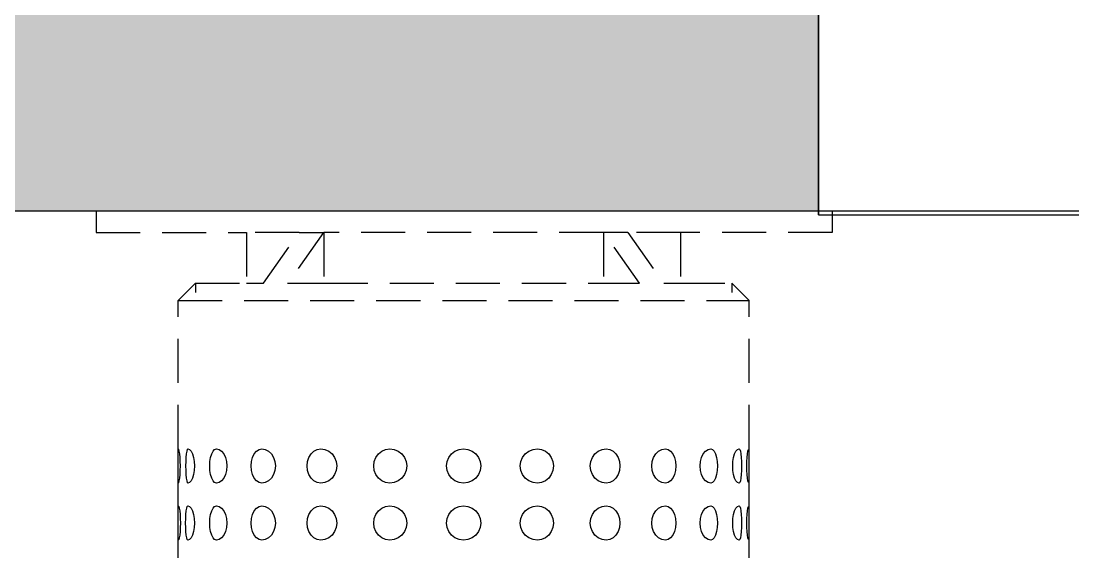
# Model space of a CAD drawing. Header units: millimetres. Extents: x 0 to 460473, y -68369 to 85219.
# Drawn here: x 221530.9 to 221680.1, y -29076.1 to -29000.8 of the extents above; entities that cross this region are included whole.
import ezdxf

# ---------------------------------------------------------------- set-up
doc = ezdxf.new("R2010")
doc.units = ezdxf.units.MM
doc.header["$LTSCALE"] = 50
doc.linetypes.add('HIDDEN2', pattern=[0.1875, 0.125, -0.0625])
for name, color, linetype in [('fur', 6, 'Continuous'), ('ha', 8, 'Continuous'), ('hid', 8, 'HIDDEN2'), ('wall', 2, 'Continuous'), ('win', 4, 'Continuous')]:
    doc.layers.add(name, color=color, linetype=linetype)

# ---------------------------------------------------------------- blocks, each defined once
blk = doc.blocks.new('2600')
at = {"layer": 'win'}
blk.add_lwpolyline([(9799.25, -153721.01), (9749.25, -153721.01), (9749.25, -153521.01), (9799.25, -153521.01)], close=True, dxfattribs=at)
blk = doc.blocks.new('EWEDSF')
at = {"layer": 'ha', "transparency": 33554559}
h = blk.add_hatch(color=256, dxfattribs=at)
h.dxf.hatch_style = 1
h.paths.add_polyline_path([(221644, 39079.7), (221234, 39079.7), (221234, 28399.7), (221644, 28399.7), (221644, 28599.7), (221434, 28599.7), (221434, 29629.7), (222444, 29629.7), (222444, 29829.7), (221434, 29829.7), (221434, 34179.7), (222174, 34179.7), (222174, 34379.7), (221434, 34379.7), (221434, 36479.7), (222874, 36479.7), (222874, 34379.7), (222874, 34179.7), (224134, 34179.7), (224134, 34379.7), (223224, 34379.7), (223224, 37426.7), (223974, 37426.7), (223974, 37626.7), (222874, 37626.7), (222874, 36679.7), (222054, 36679.7), (222054, 37854.7), (221434, 37854.7), (221434, 38879.7), (221644, 38879.7)])
h.paths.add_polyline_path([(221434, 37754.7), (221954, 37754.7), (221954, 37454.7), (221954, 36679.7), (221434, 36679.7), (221434, 37454.7)], flags=16)
h.paths.add_polyline_path([(224484, 39079.2), (224244, 39079.2), (224244, 38879.7), (224484, 38879.7)])
h.paths.add_polyline_path([(226084, 37626.7), (225174, 37626.7), (225174, 37426.7), (226084, 37426.7)])
at = {"layer": 'wall', "color": 2}
for p, q in [((221644, 38879.2), (221644, 39079.2)), ((224444, 38879.7), (221434, 38879.7))]:
    blk.add_line(p, q, dxfattribs=at)
at = {"layer": 'fur', "xscale": -1}
blk.add_blockref('2600', (231443.25, 192600.2), dxfattribs=at)

msp = doc.modelspace()

# ---------------------------------------------------------------- linework, layer by layer
at = {"layer": 'hid'}
for p, q in [((221541.49547795, -29027.76328172), (221541.49547795, -29030.76328172)), ((221645.94887879, -29027.76328172), (221541.49547795, -29027.76328172)), ((221645.94887879, -29027.76328172), (221645.94887879, -29030.76328172)), ((221541.49547795, -29030.76328172), (221562.84550514, -29030.76328172)), ((221562.84550514, -29030.76328172), (221562.84550514, -29037.95206103)), ((221570.33317957, -29030.76328172), (221562.84550514, -29030.76328172)), ((221565.24994497, -29037.95206103), (221570.33317957, -29030.76328172)), ((221573.77008266, -29030.76328172), (221568.68684806, -29037.95206103)), ((221570.33317957, -29030.76328172), (221573.77008266, -29030.76328172)), ((221573.77008266, -29030.76328172), (221573.81254579, -29030.76328172)), ((221573.81254579, -29030.76328172), (221573.81254579, -29037.95206103)), ((221613.48692853, -29030.76328172), (221573.81254579, -29030.76328172)), ((221613.48692853, -29030.76328172), (221613.48692853, -29037.95206103)), ((221613.48692853, -29030.76328172), (221613.52939166, -29030.76328172)), ((221618.61262626, -29037.95206103), (221613.52939166, -29030.76328172)), ((221616.96629475, -29030.76328172), (221613.52939166, -29030.76328172)), ((221616.96629475, -29030.76328172), (221622.04952935, -29037.95206103)), ((221624.45396918, -29030.76328172), (221616.96629475, -29030.76328172)), ((221624.45396918, -29030.76328172), (221624.45396918, -29037.95206103)), ((221645.94887879, -29030.76328172), (221624.45396918, -29030.76328172)), ((221553.14544582, -29040.40328911), (221555.59667389, -29037.95206103)), ((221555.59667389, -29037.95206103), (221555.59667389, -29039.29442776)), ((221555.59667389, -29037.95206103), (221562.84550514, -29037.95206103)), ((221562.84550514, -29037.95206103), (221565.24994497, -29037.95206103)), ((221568.68684806, -29037.95206103), (221573.81254579, -29037.95206103)), ((221573.81254579, -29037.95206103), (221613.48692853, -29037.95206103)), ((221613.48692853, -29037.95206103), (221618.61262626, -29037.95206103)), ((221622.04952935, -29037.95206103), (221624.45396918, -29037.95206103)), ((221624.45396918, -29037.95206103), (221631.70280043, -29037.95206103)), ((221634.1540285, -29040.40328911), (221631.70280043, -29037.95206103)), ((221631.70280043, -29037.95206103), (221631.70280043, -29039.29442776)), ((221553.14544582, -29061.46552061), (221553.14544582, -29040.40328911)), ((221553.14544582, -29040.40328911), (221634.1540285, -29040.40328911)), ((221634.1540285, -29061.46552061), (221634.1540285, -29040.40328911)), ((221553.14544582, -29066.32603557), (221553.14544582, -29061.46552061)), ((221553.22825483, -29061.54832962), (221553.14544582, -29061.46552061)), ((221553.30542055, -29061.79111337), (221553.22825483, -29061.54832962)), ((221553.37168426, -29062.17732654), (221553.30542055, -29061.79111337)), ((221553.42253018, -29062.68064935), (221553.37168426, -29062.17732654)), ((221554.29935764, -29062.17732654), (221554.24851171, -29062.68064935)), ((221554.36562134, -29061.79111337), (221554.29935764, -29062.17732654)), ((221554.44278706, -29061.54832962), (221554.36562134, -29061.79111337)), ((221554.52559608, -29061.46552061), (221554.44278706, -29061.54832962)), ((221554.52559608, -29061.46552061), (221554.76837983, -29061.54832962)), ((221554.76837983, -29061.54832962), (221554.99461826, -29061.79111337)), ((221554.99461826, -29061.79111337), (221555.18889362, -29062.17732654)), ((221555.18889362, -29062.17732654), (221555.33796634, -29062.68064935)), ((221557.75962164, -29062.68064935), (221557.90869436, -29062.17732654)), ((221557.90869436, -29062.17732654), (221558.10296971, -29061.79111337)), ((221558.10296971, -29061.79111337), (221558.32920815, -29061.54832962)), ((221558.32920815, -29061.54832962), (221558.5719919, -29061.46552061)), ((221558.5719919, -29061.46552061), (221558.95820507, -29061.54832962)), ((221558.95820507, -29061.54832962), (221559.31809845, -29061.79111337)), ((221559.31809845, -29061.79111337), (221559.6271459, -29062.17732654)), ((221559.6271459, -29062.17732654), (221559.86428635, -29062.68064935)), ((221563.71658363, -29062.68064935), (221563.95372408, -29062.17732654)), ((221563.95372408, -29062.17732654), (221564.26277153, -29061.79111337)), ((221564.26277153, -29061.79111337), (221564.62266491, -29061.54832962)), ((221564.62266491, -29061.54832962), (221565.00887809, -29061.46552061)), ((221565.00887809, -29061.46552061), (221565.51220089, -29061.54832962)), ((221565.51220089, -29061.54832962), (221565.98122308, -29061.79111337)), ((221565.98122308, -29061.79111337), (221566.38398156, -29062.17732654)), ((221566.38398156, -29062.17732654), (221566.69302901, -29062.68064935)), ((221571.71344056, -29062.68064935), (221572.02248802, -29062.17732654)), ((221572.02248802, -29062.17732654), (221572.4252465, -29061.79111337)), ((221572.4252465, -29061.79111337), (221572.89426868, -29061.54832962)), ((221572.89426868, -29061.54832962), (221573.39759149, -29061.46552061)), ((221573.39759149, -29061.46552061), (221573.98372331, -29061.54832962)), ((221573.98372331, -29061.54832962), (221574.52991121, -29061.79111337)), ((221574.52991121, -29061.79111337), (221574.9989334, -29062.17732654)), ((221574.9989334, -29062.17732654), (221575.35882678, -29062.68064935)), ((221581.20521986, -29062.68064935), (221581.56511324, -29062.17732654)), ((221581.56511324, -29062.17732654), (221582.03413543, -29061.79111337)), ((221582.03413543, -29061.79111337), (221582.58032333, -29061.54832962)), ((221582.58032333, -29061.54832962), (221583.16645515, -29061.46552061)), ((221583.16645515, -29061.46552061), (221583.79545207, -29061.54832962)), ((221583.79545207, -29061.54832962), (221584.38158389, -29061.79111337)), ((221584.38158389, -29061.79111337), (221584.8849067, -29062.17732654)), ((221584.8849067, -29062.17732654), (221585.27111987, -29062.68064935)), ((221591.54507244, -29062.68064935), (221591.93128562, -29062.17732654)), ((221591.93128562, -29062.17732654), (221592.43460842, -29061.79111337)), ((221592.43460842, -29061.79111337), (221593.02074024, -29061.54832962)), ((221593.02074024, -29061.54832962), (221593.64973716, -29061.46552061)), ((221593.64973716, -29061.46552061), (221594.27873408, -29061.54832962)), ((221594.27873408, -29061.54832962), (221594.8648659, -29061.79111337)), ((221594.8648659, -29061.79111337), (221595.3681887, -29062.17732654)), ((221595.3681887, -29062.17732654), (221595.75440188, -29062.68064935)), ((221602.02835445, -29062.68064935), (221602.41456762, -29062.17732654)), ((221602.41456762, -29062.17732654), (221602.91789043, -29061.79111337)), ((221602.91789043, -29061.79111337), (221603.50402225, -29061.54832962)), ((221603.50402225, -29061.54832962), (221604.13301917, -29061.46552061)), ((221604.13301917, -29061.46552061), (221604.71915099, -29061.54832962)), ((221604.71915099, -29061.54832962), (221605.26533889, -29061.79111337)), ((221605.26533889, -29061.79111337), (221605.73436108, -29062.17732654)), ((221605.73436108, -29062.17732654), (221606.09425446, -29062.68064935)), ((221611.94064754, -29062.68064935), (221612.30054092, -29062.17732654)), ((221612.30054092, -29062.17732654), (221612.76956311, -29061.79111337)), ((221612.76956311, -29061.79111337), (221613.31575101, -29061.54832962)), ((221613.31575101, -29061.54832962), (221613.90188283, -29061.46552061)), ((221613.90188283, -29061.46552061), (221614.40520564, -29061.54832962)), ((221614.40520564, -29061.54832962), (221614.87422782, -29061.79111337)), ((221614.87422782, -29061.79111337), (221615.2769863, -29062.17732654)), ((221615.2769863, -29062.17732654), (221615.58603376, -29062.68064935)), ((221620.60644531, -29062.68064935), (221620.91549276, -29062.17732654)), ((221620.91549276, -29062.17732654), (221621.31825124, -29061.79111337)), ((221621.31825124, -29061.79111337), (221621.78727343, -29061.54832962)), ((221621.78727343, -29061.54832962), (221622.29059623, -29061.46552061)), ((221622.29059623, -29061.46552061), (221622.67680941, -29061.54832962)), ((221622.67680941, -29061.54832962), (221623.03670279, -29061.79111337)), ((221623.03670279, -29061.79111337), (221623.34575024, -29062.17732654)), ((221623.34575024, -29062.17732654), (221623.58289069, -29062.68064935)), ((221627.43518797, -29062.68064935), (221627.67232842, -29062.17732654)), ((221627.67232842, -29062.17732654), (221627.98137587, -29061.79111337)), ((221627.98137587, -29061.79111337), (221628.34126925, -29061.54832962)), ((221628.34126925, -29061.54832962), (221628.72748242, -29061.46552061)), ((221628.72748242, -29061.46552061), (221628.97026617, -29061.54832962)), ((221628.97026617, -29061.54832962), (221629.19650461, -29061.79111337)), ((221629.19650461, -29061.79111337), (221629.39077996, -29062.17732654)), ((221629.39077996, -29062.17732654), (221629.53985268, -29062.68064935)), ((221631.96150798, -29062.68064935), (221632.1105807, -29062.17732654)), ((221632.1105807, -29062.17732654), (221632.30485606, -29061.79111337)), ((221632.30485606, -29061.79111337), (221632.53109449, -29061.54832962)), ((221632.53109449, -29061.54832962), (221632.77387824, -29061.46552061)), ((221632.77387824, -29061.46552061), (221632.85668726, -29061.54832962)), ((221632.85668726, -29061.54832962), (221632.93385298, -29061.79111337)), ((221632.93385298, -29061.79111337), (221633.00011668, -29062.17732654)), ((221633.00011668, -29062.17732654), (221633.05096261, -29062.68064935)), ((221633.87694414, -29062.68064935), (221633.92779006, -29062.17732654)), ((221633.92779006, -29062.17732654), (221633.99405377, -29061.79111337)), ((221633.99405377, -29061.79111337), (221634.07121949, -29061.54832962)), ((221634.07121949, -29061.54832962), (221634.1540285, -29061.46552061)), ((221634.1540285, -29066.32603557), (221634.1540285, -29061.46552061)), ((221553.45449327, -29063.26678117), (221553.42253018, -29062.68064935)), ((221553.46539529, -29063.89577809), (221553.45449327, -29063.26678117)), ((221553.45449327, -29064.52477501), (221553.46539529, -29063.89577809)), ((221554.21654862, -29063.26678117), (221554.20564661, -29063.89577809)), ((221554.20564661, -29063.89577809), (221554.21654862, -29064.52477501)), ((221554.24851171, -29062.68064935), (221554.21654862, -29063.26678117)), ((221555.33796634, -29062.68064935), (221555.43167736, -29063.26678117)), ((221555.43167736, -29063.26678117), (221555.46364045, -29063.89577809)), ((221555.46364045, -29063.89577809), (221555.43167736, -29064.52477501)), ((221557.63394752, -29063.89577809), (221557.66591061, -29063.26678117)), ((221557.66591061, -29064.52477501), (221557.63394752, -29063.89577809)), ((221557.66591061, -29063.26678117), (221557.75962164, -29062.68064935)), ((221559.86428635, -29062.68064935), (221560.01335907, -29063.26678117)), ((221560.01335907, -29063.26678117), (221560.064205, -29063.89577809)), ((221560.064205, -29063.89577809), (221560.01335907, -29064.52477501)), ((221563.51666498, -29063.89577809), (221563.56751091, -29063.26678117)), ((221563.56751091, -29064.52477501), (221563.51666498, -29063.89577809)), ((221563.56751091, -29063.26678117), (221563.71658363, -29062.68064935)), ((221566.69302901, -29062.68064935), (221566.88730436, -29063.26678117)), ((221566.88730436, -29063.26678117), (221566.95356807, -29063.89577809)), ((221566.95356807, -29063.89577809), (221566.88730436, -29064.52477501)), ((221571.45290151, -29063.89577809), (221571.51916521, -29063.26678117)), ((221571.51916521, -29064.52477501), (221571.45290151, -29063.89577809)), ((221571.51916521, -29063.26678117), (221571.71344056, -29062.68064935)), ((221575.35882678, -29062.68064935), (221575.58506522, -29063.26678117)), ((221575.58506522, -29063.26678117), (221575.66223094, -29063.89577809)), ((221575.66223094, -29063.89577809), (221575.58506522, -29064.52477501)), ((221580.9018157, -29063.89577809), (221580.97898142, -29063.26678117)), ((221580.97898142, -29064.52477501), (221580.9018157, -29063.89577809)), ((221580.97898142, -29063.26678117), (221581.20521986, -29062.68064935)), ((221585.27111987, -29062.68064935), (221585.51390362, -29063.26678117)), ((221585.51390362, -29063.26678117), (221585.59671263, -29063.89577809)), ((221585.59671263, -29063.89577809), (221585.51390362, -29064.52477501)), ((221591.21947968, -29063.89577809), (221591.3022887, -29063.26678117)), ((221591.3022887, -29064.52477501), (221591.21947968, -29063.89577809)), ((221591.3022887, -29063.26678117), (221591.54507244, -29062.68064935)), ((221595.75440188, -29062.68064935), (221595.99718562, -29063.26678117)), ((221595.99718562, -29063.26678117), (221596.07999464, -29063.89577809)), ((221596.07999464, -29063.89577809), (221595.99718562, -29064.52477501)), ((221601.70276169, -29063.89577809), (221601.7855707, -29063.26678117)), ((221601.7855707, -29064.52477501), (221601.70276169, -29063.89577809)), ((221601.7855707, -29063.26678117), (221602.02835445, -29062.68064935)), ((221606.09425446, -29062.68064935), (221606.3204929, -29063.26678117)), ((221606.3204929, -29063.26678117), (221606.39765862, -29063.89577809)), ((221606.39765862, -29063.89577809), (221606.3204929, -29064.52477501)), ((221611.63724338, -29063.89577809), (221611.7144091, -29063.26678117)), ((221611.7144091, -29064.52477501), (221611.63724338, -29063.89577809)), ((221611.7144091, -29063.26678117), (221611.94064754, -29062.68064935)), ((221615.58603376, -29062.68064935), (221615.78030911, -29063.26678117)), ((221615.78030911, -29063.26678117), (221615.84657281, -29063.89577809)), ((221615.84657281, -29063.89577809), (221615.78030911, -29064.52477501)), ((221620.34590625, -29063.89577809), (221620.41216996, -29063.26678117)), ((221620.41216996, -29064.52477501), (221620.34590625, -29063.89577809)), ((221620.41216996, -29063.26678117), (221620.60644531, -29062.68064935)), ((221623.58289069, -29062.68064935), (221623.73196341, -29063.26678117)), ((221623.73196341, -29063.26678117), (221623.78280934, -29063.89577809)), ((221623.78280934, -29063.89577809), (221623.73196341, -29064.52477501)), ((221627.23526932, -29063.89577809), (221627.28611525, -29063.26678117)), ((221627.28611525, -29064.52477501), (221627.23526932, -29063.89577809)), ((221627.28611525, -29063.26678117), (221627.43518797, -29062.68064935)), ((221629.53985268, -29062.68064935), (221629.63356371, -29063.26678117)), ((221629.63356371, -29063.26678117), (221629.6655268, -29063.89577809)), ((221629.6655268, -29063.89577809), (221629.63356371, -29064.52477501)), ((221631.83583387, -29063.89577809), (221631.86779696, -29063.26678117)), ((221631.86779696, -29064.52477501), (221631.83583387, -29063.89577809)), ((221631.86779696, -29063.26678117), (221631.96150798, -29062.68064935)), ((221633.05096261, -29062.68064935), (221633.0829257, -29063.26678117)), ((221633.0829257, -29063.26678117), (221633.09382771, -29063.89577809)), ((221633.09382771, -29063.89577809), (221633.0829257, -29064.52477501)), ((221633.83407903, -29063.89577809), (221633.84498105, -29063.26678117)), ((221633.84498105, -29064.52477501), (221633.83407903, -29063.89577809)), ((221633.84498105, -29063.26678117), (221633.87694414, -29062.68064935)), ((221553.37168426, -29065.61422963), (221553.42253018, -29065.11090683)), ((221553.42253018, -29065.11090683), (221553.45449327, -29064.52477501)), ((221554.21654862, -29064.52477501), (221554.24851171, -29065.11090683)), ((221554.24851171, -29065.11090683), (221554.29935764, -29065.61422963)), ((221555.33796634, -29065.11090683), (221555.18889362, -29065.61422963)), ((221555.43167736, -29064.52477501), (221555.33796634, -29065.11090683)), ((221557.75962164, -29065.11090683), (221557.66591061, -29064.52477501)), ((221557.90869436, -29065.61422963), (221557.75962164, -29065.11090683)), ((221559.86428635, -29065.11090683), (221559.6271459, -29065.61422963)), ((221560.01335907, -29064.52477501), (221559.86428635, -29065.11090683)), ((221563.71658363, -29065.11090683), (221563.56751091, -29064.52477501)), ((221563.95372408, -29065.61422963), (221563.71658363, -29065.11090683)), ((221566.69302901, -29065.11090683), (221566.38398156, -29065.61422963)), ((221566.88730436, -29064.52477501), (221566.69302901, -29065.11090683)), ((221571.71344056, -29065.11090683), (221571.51916521, -29064.52477501)), ((221572.02248802, -29065.61422963), (221571.71344056, -29065.11090683)), ((221575.35882678, -29065.11090683), (221574.9989334, -29065.61422963)), ((221575.58506522, -29064.52477501), (221575.35882678, -29065.11090683)), ((221581.20521986, -29065.11090683), (221580.97898142, -29064.52477501)), ((221581.56511324, -29065.61422963), (221581.20521986, -29065.11090683)), ((221585.27111987, -29065.11090683), (221584.8849067, -29065.61422963)), ((221585.51390362, -29064.52477501), (221585.27111987, -29065.11090683)), ((221591.54507244, -29065.11090683), (221591.3022887, -29064.52477501)), ((221591.93128562, -29065.61422963), (221591.54507244, -29065.11090683)), ((221595.75440188, -29065.11090683), (221595.3681887, -29065.61422963)), ((221595.99718562, -29064.52477501), (221595.75440188, -29065.11090683)), ((221602.02835445, -29065.11090683), (221601.7855707, -29064.52477501)), ((221602.41456762, -29065.61422963), (221602.02835445, -29065.11090683)), ((221606.09425446, -29065.11090683), (221605.73436108, -29065.61422963)), ((221606.3204929, -29064.52477501), (221606.09425446, -29065.11090683)), ((221611.94064754, -29065.11090683), (221611.7144091, -29064.52477501)), ((221612.30054092, -29065.61422963), (221611.94064754, -29065.11090683)), ((221615.58603376, -29065.11090683), (221615.2769863, -29065.61422963)), ((221615.78030911, -29064.52477501), (221615.58603376, -29065.11090683)), ((221620.60644531, -29065.11090683), (221620.41216996, -29064.52477501)), ((221620.91549276, -29065.61422963), (221620.60644531, -29065.11090683)), ((221623.58289069, -29065.11090683), (221623.34575024, -29065.61422963)), ((221623.73196341, -29064.52477501), (221623.58289069, -29065.11090683)), ((221627.43518797, -29065.11090683), (221627.28611525, -29064.52477501)), ((221627.67232842, -29065.61422963), (221627.43518797, -29065.11090683)), ((221629.53985268, -29065.11090683), (221629.39077996, -29065.61422963)), ((221629.63356371, -29064.52477501), (221629.53985268, -29065.11090683)), ((221631.96150798, -29065.11090683), (221631.86779696, -29064.52477501)), ((221632.1105807, -29065.61422963), (221631.96150798, -29065.11090683)), ((221633.05096261, -29065.11090683), (221633.00011668, -29065.61422963)), ((221633.0829257, -29064.52477501), (221633.05096261, -29065.11090683)), ((221633.87694414, -29065.11090683), (221633.84498105, -29064.52477501)), ((221633.92779006, -29065.61422963), (221633.87694414, -29065.11090683)), ((221553.14544582, -29066.32603557), (221553.22825483, -29066.24322655)), ((221553.14544582, -29069.56637888), (221553.14544582, -29066.32603557)), ((221553.22825483, -29066.24322655), (221553.30542055, -29066.0004428)), ((221553.30542055, -29066.0004428), (221553.37168426, -29065.61422963)), ((221554.29935764, -29065.61422963), (221554.36562134, -29066.0004428)), ((221554.36562134, -29066.0004428), (221554.44278706, -29066.24322655)), ((221554.44278706, -29066.24322655), (221554.52559608, -29066.32603557)), ((221554.76837983, -29066.24322655), (221554.52559608, -29066.32603557)), ((221554.99461826, -29066.0004428), (221554.76837983, -29066.24322655)), ((221555.18889362, -29065.61422963), (221554.99461826, -29066.0004428)), ((221558.10296971, -29066.0004428), (221557.90869436, -29065.61422963)), ((221558.32920815, -29066.24322655), (221558.10296971, -29066.0004428)), ((221558.5719919, -29066.32603557), (221558.32920815, -29066.24322655)), ((221558.95820507, -29066.24322655), (221558.5719919, -29066.32603557)), ((221559.31809845, -29066.0004428), (221558.95820507, -29066.24322655)), ((221559.6271459, -29065.61422963), (221559.31809845, -29066.0004428)), ((221564.26277153, -29066.0004428), (221563.95372408, -29065.61422963)), ((221564.62266491, -29066.24322655), (221564.26277153, -29066.0004428)), ((221565.00887809, -29066.32603557), (221564.62266491, -29066.24322655)), ((221565.51220089, -29066.24322655), (221565.00887809, -29066.32603557)), ((221565.98122308, -29066.0004428), (221565.51220089, -29066.24322655)), ((221566.38398156, -29065.61422963), (221565.98122308, -29066.0004428)), ((221572.4252465, -29066.0004428), (221572.02248802, -29065.61422963)), ((221572.89426868, -29066.24322655), (221572.4252465, -29066.0004428)), ((221573.39759149, -29066.32603557), (221572.89426868, -29066.24322655)), ((221573.98372331, -29066.24322655), (221573.39759149, -29066.32603557)), ((221574.52991121, -29066.0004428), (221573.98372331, -29066.24322655)), ((221574.9989334, -29065.61422963), (221574.52991121, -29066.0004428)), ((221582.03413543, -29066.0004428), (221581.56511324, -29065.61422963)), ((221582.58032333, -29066.24322655), (221582.03413543, -29066.0004428)), ((221583.16645515, -29066.32603557), (221582.58032333, -29066.24322655)), ((221583.79545207, -29066.24322655), (221583.16645515, -29066.32603557)), ((221584.38158389, -29066.0004428), (221583.79545207, -29066.24322655)), ((221584.8849067, -29065.61422963), (221584.38158389, -29066.0004428)), ((221592.43460842, -29066.0004428), (221591.93128562, -29065.61422963)), ((221593.02074024, -29066.24322655), (221592.43460842, -29066.0004428)), ((221593.64973716, -29066.32603557), (221593.02074024, -29066.24322655)), ((221594.27873408, -29066.24322655), (221593.64973716, -29066.32603557)), ((221594.8648659, -29066.0004428), (221594.27873408, -29066.24322655)), ((221595.3681887, -29065.61422963), (221594.8648659, -29066.0004428)), ((221602.91789043, -29066.0004428), (221602.41456762, -29065.61422963)), ((221603.50402225, -29066.24322655), (221602.91789043, -29066.0004428)), ((221604.13301917, -29066.32603557), (221603.50402225, -29066.24322655)), ((221604.71915099, -29066.24322655), (221604.13301917, -29066.32603557)), ((221605.26533889, -29066.0004428), (221604.71915099, -29066.24322655)), ((221605.73436108, -29065.61422963), (221605.26533889, -29066.0004428)), ((221612.76956311, -29066.0004428), (221612.30054092, -29065.61422963)), ((221613.31575101, -29066.24322655), (221612.76956311, -29066.0004428)), ((221613.90188283, -29066.32603557), (221613.31575101, -29066.24322655)), ((221614.40520564, -29066.24322655), (221613.90188283, -29066.32603557)), ((221614.87422782, -29066.0004428), (221614.40520564, -29066.24322655)), ((221615.2769863, -29065.61422963), (221614.87422782, -29066.0004428)), ((221621.31825124, -29066.0004428), (221620.91549276, -29065.61422963)), ((221621.78727343, -29066.24322655), (221621.31825124, -29066.0004428)), ((221622.29059623, -29066.32603557), (221621.78727343, -29066.24322655)), ((221622.67680941, -29066.24322655), (221622.29059623, -29066.32603557)), ((221623.03670279, -29066.0004428), (221622.67680941, -29066.24322655)), ((221623.34575024, -29065.61422963), (221623.03670279, -29066.0004428)), ((221627.98137587, -29066.0004428), (221627.67232842, -29065.61422963)), ((221628.34126925, -29066.24322655), (221627.98137587, -29066.0004428)), ((221628.72748242, -29066.32603557), (221628.34126925, -29066.24322655)), ((221628.97026617, -29066.24322655), (221628.72748242, -29066.32603557)), ((221629.19650461, -29066.0004428), (221628.97026617, -29066.24322655)), ((221629.39077996, -29065.61422963), (221629.19650461, -29066.0004428)), ((221632.30485606, -29066.0004428), (221632.1105807, -29065.61422963)), ((221632.53109449, -29066.24322655), (221632.30485606, -29066.0004428)), ((221632.77387824, -29066.32603557), (221632.53109449, -29066.24322655)), ((221632.85668726, -29066.24322655), (221632.77387824, -29066.32603557)), ((221632.93385298, -29066.0004428), (221632.85668726, -29066.24322655)), ((221633.00011668, -29065.61422963), (221632.93385298, -29066.0004428)), ((221633.99405377, -29066.0004428), (221633.92779006, -29065.61422963)), ((221634.07121949, -29066.24322655), (221633.99405377, -29066.0004428)), ((221634.1540285, -29066.32603557), (221634.07121949, -29066.24322655)), ((221634.1540285, -29069.56637888), (221634.1540285, -29066.32603557)), ((221553.14544582, -29074.42689384), (221553.14544582, -29069.56637888)), ((221553.14544582, -29069.56637888), (221553.22825483, -29069.64918789)), ((221553.22825483, -29069.64918789), (221553.30542055, -29069.89197164)), ((221553.30542055, -29069.89197164), (221553.37168426, -29070.27818481)), ((221554.29935764, -29070.27818481), (221554.36562134, -29069.89197164)), ((221554.36562134, -29069.89197164), (221554.44278706, -29069.64918789)), ((221554.44278706, -29069.64918789), (221554.52559608, -29069.56637888)), ((221554.52559608, -29069.56637888), (221554.76837983, -29069.64918789)), ((221554.76837983, -29069.64918789), (221554.99461826, -29069.89197164)), ((221554.99461826, -29069.89197164), (221555.18889362, -29070.27818481)), ((221557.90869436, -29070.27818481), (221558.10296971, -29069.89197164)), ((221558.10296971, -29069.89197164), (221558.32920815, -29069.64918789)), ((221558.32920815, -29069.64918789), (221558.5719919, -29069.56637888)), ((221558.5719919, -29069.56637888), (221558.95820507, -29069.64918789)), ((221558.95820507, -29069.64918789), (221559.31809845, -29069.89197164)), ((221559.31809845, -29069.89197164), (221559.6271459, -29070.27818481)), ((221563.95372408, -29070.27818481), (221564.26277153, -29069.89197164)), ((221564.26277153, -29069.89197164), (221564.62266491, -29069.64918789)), ((221564.62266491, -29069.64918789), (221565.00887809, -29069.56637888)), ((221565.00887809, -29069.56637888), (221565.51220089, -29069.64918789)), ((221565.51220089, -29069.64918789), (221565.98122308, -29069.89197164)), ((221565.98122308, -29069.89197164), (221566.38398156, -29070.27818481)), ((221572.02248802, -29070.27818481), (221572.4252465, -29069.89197164)), ((221572.4252465, -29069.89197164), (221572.89426868, -29069.64918789)), ((221572.89426868, -29069.64918789), (221573.39759149, -29069.56637888)), ((221573.39759149, -29069.56637888), (221573.98372331, -29069.64918789)), ((221573.98372331, -29069.64918789), (221574.52991121, -29069.89197164)), ((221574.52991121, -29069.89197164), (221574.9989334, -29070.27818481)), ((221581.56511324, -29070.27818481), (221582.03413543, -29069.89197164)), ((221582.03413543, -29069.89197164), (221582.58032333, -29069.64918789)), ((221582.58032333, -29069.64918789), (221583.16645515, -29069.56637888)), ((221583.16645515, -29069.56637888), (221583.79545207, -29069.64918789)), ((221583.79545207, -29069.64918789), (221584.38158389, -29069.89197164)), ((221584.38158389, -29069.89197164), (221584.8849067, -29070.27818481)), ((221591.93128562, -29070.27818481), (221592.43460842, -29069.89197164)), ((221592.43460842, -29069.89197164), (221593.02074024, -29069.64918789)), ((221593.02074024, -29069.64918789), (221593.64973716, -29069.56637888)), ((221593.64973716, -29069.56637888), (221594.27873408, -29069.64918789)), ((221594.27873408, -29069.64918789), (221594.8648659, -29069.89197164)), ((221594.8648659, -29069.89197164), (221595.3681887, -29070.27818481)), ((221602.41456762, -29070.27818481), (221602.91789043, -29069.89197164)), ((221602.91789043, -29069.89197164), (221603.50402225, -29069.64918789)), ((221603.50402225, -29069.64918789), (221604.13301917, -29069.56637888)), ((221604.13301917, -29069.56637888), (221604.71915099, -29069.64918789)), ((221604.71915099, -29069.64918789), (221605.26533889, -29069.89197164)), ((221605.26533889, -29069.89197164), (221605.73436108, -29070.27818481)), ((221612.30054092, -29070.27818481), (221612.76956311, -29069.89197164)), ((221612.76956311, -29069.89197164), (221613.31575101, -29069.64918789)), ((221613.31575101, -29069.64918789), (221613.90188283, -29069.56637888)), ((221613.90188283, -29069.56637888), (221614.40520564, -29069.64918789)), ((221614.40520564, -29069.64918789), (221614.87422782, -29069.89197164)), ((221614.87422782, -29069.89197164), (221615.2769863, -29070.27818481)), ((221620.91549276, -29070.27818481), (221621.31825124, -29069.89197164)), ((221621.31825124, -29069.89197164), (221621.78727343, -29069.64918789)), ((221621.78727343, -29069.64918789), (221622.29059623, -29069.56637888)), ((221622.29059623, -29069.56637888), (221622.67680941, -29069.64918789)), ((221622.67680941, -29069.64918789), (221623.03670279, -29069.89197164)), ((221623.03670279, -29069.89197164), (221623.34575024, -29070.27818481)), ((221627.67232842, -29070.27818481), (221627.98137587, -29069.89197164)), ((221627.98137587, -29069.89197164), (221628.34126925, -29069.64918789)), ((221628.34126925, -29069.64918789), (221628.72748242, -29069.56637888)), ((221628.72748242, -29069.56637888), (221628.97026617, -29069.64918789)), ((221628.97026617, -29069.64918789), (221629.19650461, -29069.89197164)), ((221629.19650461, -29069.89197164), (221629.39077996, -29070.27818481)), ((221632.1105807, -29070.27818481), (221632.30485606, -29069.89197164)), ((221632.30485606, -29069.89197164), (221632.53109449, -29069.64918789)), ((221632.53109449, -29069.64918789), (221632.77387824, -29069.56637888)), ((221632.77387824, -29069.56637888), (221632.85668726, -29069.64918789)), ((221632.85668726, -29069.64918789), (221632.93385298, -29069.89197164)), ((221632.93385298, -29069.89197164), (221633.00011668, -29070.27818481)), ((221633.92779006, -29070.27818481), (221633.99405377, -29069.89197164)), ((221633.99405377, -29069.89197164), (221634.07121949, -29069.64918789)), ((221634.07121949, -29069.64918789), (221634.1540285, -29069.56637888)), ((221634.1540285, -29074.42689384), (221634.1540285, -29069.56637888)), ((221553.37168426, -29070.27818481), (221553.42253018, -29070.78150762)), ((221553.42253018, -29070.78150762), (221553.45449327, -29071.36763944)), ((221553.45449327, -29071.36763944), (221553.46539529, -29071.99663636)), ((221554.20564661, -29071.99663636), (221554.21654862, -29071.36763944)), ((221554.21654862, -29071.36763944), (221554.24851171, -29070.78150762)), ((221554.24851171, -29070.78150762), (221554.29935764, -29070.27818481)), ((221555.18889362, -29070.27818481), (221555.33796634, -29070.78150762)), ((221555.33796634, -29070.78150762), (221555.43167736, -29071.36763944)), ((221555.43167736, -29071.36763944), (221555.46364045, -29071.99663636)), ((221557.63394752, -29071.99663636), (221557.66591061, -29071.36763944)), ((221557.66591061, -29071.36763944), (221557.75962164, -29070.78150762)), ((221557.75962164, -29070.78150762), (221557.90869436, -29070.27818481)), ((221559.6271459, -29070.27818481), (221559.86428635, -29070.78150762)), ((221559.86428635, -29070.78150762), (221560.01335907, -29071.36763944)), ((221560.01335907, -29071.36763944), (221560.064205, -29071.99663636)), ((221563.51666498, -29071.99663636), (221563.56751091, -29071.36763944)), ((221563.56751091, -29071.36763944), (221563.71658363, -29070.78150762)), ((221563.71658363, -29070.78150762), (221563.95372408, -29070.27818481)), ((221566.38398156, -29070.27818481), (221566.69302901, -29070.78150762)), ((221566.69302901, -29070.78150762), (221566.88730436, -29071.36763944)), ((221566.88730436, -29071.36763944), (221566.95356807, -29071.99663636)), ((221571.45290151, -29071.99663636), (221571.51916521, -29071.36763944)), ((221571.51916521, -29071.36763944), (221571.71344056, -29070.78150762)), ((221571.71344056, -29070.78150762), (221572.02248802, -29070.27818481)), ((221574.9989334, -29070.27818481), (221575.35882678, -29070.78150762)), ((221575.35882678, -29070.78150762), (221575.58506522, -29071.36763944)), ((221575.58506522, -29071.36763944), (221575.66223094, -29071.99663636)), ((221580.9018157, -29071.99663636), (221580.97898142, -29071.36763944)), ((221580.97898142, -29071.36763944), (221581.20521986, -29070.78150762)), ((221581.20521986, -29070.78150762), (221581.56511324, -29070.27818481)), ((221584.8849067, -29070.27818481), (221585.27111987, -29070.78150762)), ((221585.27111987, -29070.78150762), (221585.51390362, -29071.36763944)), ((221585.51390362, -29071.36763944), (221585.59671263, -29071.99663636)), ((221591.21947968, -29071.99663636), (221591.3022887, -29071.36763944)), ((221591.3022887, -29071.36763944), (221591.54507244, -29070.78150762)), ((221591.54507244, -29070.78150762), (221591.93128562, -29070.27818481)), ((221595.3681887, -29070.27818481), (221595.75440188, -29070.78150762)), ((221595.75440188, -29070.78150762), (221595.99718562, -29071.36763944)), ((221595.99718562, -29071.36763944), (221596.07999464, -29071.99663636)), ((221601.70276169, -29071.99663636), (221601.7855707, -29071.36763944)), ((221601.7855707, -29071.36763944), (221602.02835445, -29070.78150762)), ((221602.02835445, -29070.78150762), (221602.41456762, -29070.27818481)), ((221605.73436108, -29070.27818481), (221606.09425446, -29070.78150762)), ((221606.09425446, -29070.78150762), (221606.3204929, -29071.36763944)), ((221606.3204929, -29071.36763944), (221606.39765862, -29071.99663636)), ((221611.63724338, -29071.99663636), (221611.7144091, -29071.36763944)), ((221611.7144091, -29071.36763944), (221611.94064754, -29070.78150762)), ((221611.94064754, -29070.78150762), (221612.30054092, -29070.27818481)), ((221615.2769863, -29070.27818481), (221615.58603376, -29070.78150762)), ((221615.58603376, -29070.78150762), (221615.78030911, -29071.36763944)), ((221615.78030911, -29071.36763944), (221615.84657281, -29071.99663636)), ((221620.34590625, -29071.99663636), (221620.41216996, -29071.36763944)), ((221620.41216996, -29071.36763944), (221620.60644531, -29070.78150762)), ((221620.60644531, -29070.78150762), (221620.91549276, -29070.27818481)), ((221623.34575024, -29070.27818481), (221623.58289069, -29070.78150762)), ((221623.58289069, -29070.78150762), (221623.73196341, -29071.36763944)), ((221623.73196341, -29071.36763944), (221623.78280934, -29071.99663636)), ((221627.23526932, -29071.99663636), (221627.28611525, -29071.36763944)), ((221627.28611525, -29071.36763944), (221627.43518797, -29070.78150762)), ((221627.43518797, -29070.78150762), (221627.67232842, -29070.27818481)), ((221629.39077996, -29070.27818481), (221629.53985268, -29070.78150762)), ((221629.53985268, -29070.78150762), (221629.63356371, -29071.36763944)), ((221629.63356371, -29071.36763944), (221629.6655268, -29071.99663636)), ((221631.83583387, -29071.99663636), (221631.86779696, -29071.36763944)), ((221631.86779696, -29071.36763944), (221631.96150798, -29070.78150762)), ((221631.96150798, -29070.78150762), (221632.1105807, -29070.27818481)), ((221633.00011668, -29070.27818481), (221633.05096261, -29070.78150762)), ((221633.05096261, -29070.78150762), (221633.0829257, -29071.36763944)), ((221633.0829257, -29071.36763944), (221633.09382771, -29071.99663636)), ((221633.83407903, -29071.99663636), (221633.84498105, -29071.36763944)), ((221633.84498105, -29071.36763944), (221633.87694414, -29070.78150762)), ((221633.87694414, -29070.78150762), (221633.92779006, -29070.27818481)), ((221553.45449327, -29072.62563328), (221553.42253018, -29073.2117651)), ((221553.46539529, -29071.99663636), (221553.45449327, -29072.62563328)), ((221554.21654862, -29072.62563328), (221554.20564661, -29071.99663636)), ((221554.24851171, -29073.2117651), (221554.21654862, -29072.62563328)), ((221555.43167736, -29072.62563328), (221555.33796634, -29073.2117651)), ((221555.46364045, -29071.99663636), (221555.43167736, -29072.62563328)), ((221557.66591061, -29072.62563328), (221557.63394752, -29071.99663636)), ((221557.75962164, -29073.2117651), (221557.66591061, -29072.62563328)), ((221560.01335907, -29072.62563328), (221559.86428635, -29073.2117651)), ((221560.064205, -29071.99663636), (221560.01335907, -29072.62563328)), ((221563.56751091, -29072.62563328), (221563.51666498, -29071.99663636)), ((221563.71658363, -29073.2117651), (221563.56751091, -29072.62563328)), ((221566.88730436, -29072.62563328), (221566.69302901, -29073.2117651)), ((221566.95356807, -29071.99663636), (221566.88730436, -29072.62563328)), ((221571.51916521, -29072.62563328), (221571.45290151, -29071.99663636)), ((221571.71344056, -29073.2117651), (221571.51916521, -29072.62563328)), ((221575.58506522, -29072.62563328), (221575.35882678, -29073.2117651)), ((221575.66223094, -29071.99663636), (221575.58506522, -29072.62563328)), ((221580.97898142, -29072.62563328), (221580.9018157, -29071.99663636)), ((221581.20521986, -29073.2117651), (221580.97898142, -29072.62563328)), ((221585.51390362, -29072.62563328), (221585.27111987, -29073.2117651)), ((221585.59671263, -29071.99663636), (221585.51390362, -29072.62563328)), ((221591.3022887, -29072.62563328), (221591.21947968, -29071.99663636)), ((221591.54507244, -29073.2117651), (221591.3022887, -29072.62563328)), ((221595.99718562, -29072.62563328), (221595.75440188, -29073.2117651)), ((221596.07999464, -29071.99663636), (221595.99718562, -29072.62563328)), ((221601.7855707, -29072.62563328), (221601.70276169, -29071.99663636)), ((221602.02835445, -29073.2117651), (221601.7855707, -29072.62563328)), ((221606.3204929, -29072.62563328), (221606.09425446, -29073.2117651)), ((221606.39765862, -29071.99663636), (221606.3204929, -29072.62563328)), ((221611.7144091, -29072.62563328), (221611.63724338, -29071.99663636)), ((221611.94064754, -29073.2117651), (221611.7144091, -29072.62563328)), ((221615.78030911, -29072.62563328), (221615.58603376, -29073.2117651)), ((221615.84657281, -29071.99663636), (221615.78030911, -29072.62563328)), ((221620.41216996, -29072.62563328), (221620.34590625, -29071.99663636)), ((221620.60644531, -29073.2117651), (221620.41216996, -29072.62563328)), ((221623.73196341, -29072.62563328), (221623.58289069, -29073.2117651)), ((221623.78280934, -29071.99663636), (221623.73196341, -29072.62563328)), ((221627.28611525, -29072.62563328), (221627.23526932, -29071.99663636)), ((221627.43518797, -29073.2117651), (221627.28611525, -29072.62563328)), ((221629.63356371, -29072.62563328), (221629.53985268, -29073.2117651)), ((221629.6655268, -29071.99663636), (221629.63356371, -29072.62563328)), ((221631.86779696, -29072.62563328), (221631.83583387, -29071.99663636)), ((221631.96150798, -29073.2117651), (221631.86779696, -29072.62563328)), ((221633.0829257, -29072.62563328), (221633.05096261, -29073.2117651)), ((221633.09382771, -29071.99663636), (221633.0829257, -29072.62563328)), ((221633.84498105, -29072.62563328), (221633.83407903, -29071.99663636)), ((221633.87694414, -29073.2117651), (221633.84498105, -29072.62563328)), ((221553.22825483, -29074.34408482), (221553.14544582, -29074.42689384)), ((221553.30542055, -29074.10130107), (221553.22825483, -29074.34408482)), ((221553.37168426, -29073.7150879), (221553.30542055, -29074.10130107)), ((221553.42253018, -29073.2117651), (221553.37168426, -29073.7150879)), ((221554.29935764, -29073.7150879), (221554.24851171, -29073.2117651)), ((221554.36562134, -29074.10130107), (221554.29935764, -29073.7150879)), ((221554.44278706, -29074.34408482), (221554.36562134, -29074.10130107)), ((221554.52559608, -29074.42689384), (221554.44278706, -29074.34408482)), ((221554.76837983, -29074.34408482), (221554.52559608, -29074.42689384)), ((221554.99461826, -29074.10130107), (221554.76837983, -29074.34408482)), ((221555.18889362, -29073.7150879), (221554.99461826, -29074.10130107)), ((221555.33796634, -29073.2117651), (221555.18889362, -29073.7150879)), ((221557.90869436, -29073.7150879), (221557.75962164, -29073.2117651)), ((221558.10296971, -29074.10130107), (221557.90869436, -29073.7150879)), ((221558.32920815, -29074.34408482), (221558.10296971, -29074.10130107)), ((221558.5719919, -29074.42689384), (221558.32920815, -29074.34408482)), ((221558.95820507, -29074.34408482), (221558.5719919, -29074.42689384)), ((221559.31809845, -29074.10130107), (221558.95820507, -29074.34408482)), ((221559.6271459, -29073.7150879), (221559.31809845, -29074.10130107)), ((221559.86428635, -29073.2117651), (221559.6271459, -29073.7150879)), ((221563.95372408, -29073.7150879), (221563.71658363, -29073.2117651)), ((221564.26277153, -29074.10130107), (221563.95372408, -29073.7150879)), ((221564.62266491, -29074.34408482), (221564.26277153, -29074.10130107)), ((221565.00887809, -29074.42689384), (221564.62266491, -29074.34408482)), ((221565.51220089, -29074.34408482), (221565.00887809, -29074.42689384)), ((221565.98122308, -29074.10130107), (221565.51220089, -29074.34408482)), ((221566.38398156, -29073.7150879), (221565.98122308, -29074.10130107)), ((221566.69302901, -29073.2117651), (221566.38398156, -29073.7150879)), ((221572.02248802, -29073.7150879), (221571.71344056, -29073.2117651)), ((221572.4252465, -29074.10130107), (221572.02248802, -29073.7150879)), ((221572.89426868, -29074.34408482), (221572.4252465, -29074.10130107)), ((221573.39759149, -29074.42689384), (221572.89426868, -29074.34408482)), ((221573.98372331, -29074.34408482), (221573.39759149, -29074.42689384)), ((221574.52991121, -29074.10130107), (221573.98372331, -29074.34408482)), ((221574.9989334, -29073.7150879), (221574.52991121, -29074.10130107)), ((221575.35882678, -29073.2117651), (221574.9989334, -29073.7150879)), ((221581.56511324, -29073.7150879), (221581.20521986, -29073.2117651)), ((221582.03413543, -29074.10130107), (221581.56511324, -29073.7150879)), ((221582.58032333, -29074.34408482), (221582.03413543, -29074.10130107)), ((221583.16645515, -29074.42689384), (221582.58032333, -29074.34408482)), ((221583.79545207, -29074.34408482), (221583.16645515, -29074.42689384)), ((221584.38158389, -29074.10130107), (221583.79545207, -29074.34408482)), ((221584.8849067, -29073.7150879), (221584.38158389, -29074.10130107)), ((221585.27111987, -29073.2117651), (221584.8849067, -29073.7150879)), ((221591.93128562, -29073.7150879), (221591.54507244, -29073.2117651)), ((221592.43460842, -29074.10130107), (221591.93128562, -29073.7150879)), ((221593.02074024, -29074.34408482), (221592.43460842, -29074.10130107)), ((221593.64973716, -29074.42689384), (221593.02074024, -29074.34408482)), ((221594.27873408, -29074.34408482), (221593.64973716, -29074.42689384)), ((221594.8648659, -29074.10130107), (221594.27873408, -29074.34408482)), ((221595.3681887, -29073.7150879), (221594.8648659, -29074.10130107)), ((221595.75440188, -29073.2117651), (221595.3681887, -29073.7150879)), ((221602.41456762, -29073.7150879), (221602.02835445, -29073.2117651)), ((221602.91789043, -29074.10130107), (221602.41456762, -29073.7150879)), ((221603.50402225, -29074.34408482), (221602.91789043, -29074.10130107)), ((221604.13301917, -29074.42689384), (221603.50402225, -29074.34408482)), ((221604.71915099, -29074.34408482), (221604.13301917, -29074.42689384)), ((221605.26533889, -29074.10130107), (221604.71915099, -29074.34408482)), ((221605.73436108, -29073.7150879), (221605.26533889, -29074.10130107)), ((221606.09425446, -29073.2117651), (221605.73436108, -29073.7150879)), ((221612.30054092, -29073.7150879), (221611.94064754, -29073.2117651)), ((221612.76956311, -29074.10130107), (221612.30054092, -29073.7150879)), ((221613.31575101, -29074.34408482), (221612.76956311, -29074.10130107)), ((221613.90188283, -29074.42689384), (221613.31575101, -29074.34408482)), ((221614.40520564, -29074.34408482), (221613.90188283, -29074.42689384)), ((221614.87422782, -29074.10130107), (221614.40520564, -29074.34408482)), ((221615.2769863, -29073.7150879), (221614.87422782, -29074.10130107)), ((221615.58603376, -29073.2117651), (221615.2769863, -29073.7150879)), ((221620.91549276, -29073.7150879), (221620.60644531, -29073.2117651)), ((221621.31825124, -29074.10130107), (221620.91549276, -29073.7150879)), ((221621.78727343, -29074.34408482), (221621.31825124, -29074.10130107)), ((221622.29059623, -29074.42689384), (221621.78727343, -29074.34408482)), ((221622.67680941, -29074.34408482), (221622.29059623, -29074.42689384)), ((221623.03670279, -29074.10130107), (221622.67680941, -29074.34408482)), ((221623.34575024, -29073.7150879), (221623.03670279, -29074.10130107)), ((221623.58289069, -29073.2117651), (221623.34575024, -29073.7150879)), ((221627.67232842, -29073.7150879), (221627.43518797, -29073.2117651)), ((221627.98137587, -29074.10130107), (221627.67232842, -29073.7150879)), ((221628.34126925, -29074.34408482), (221627.98137587, -29074.10130107)), ((221628.72748242, -29074.42689384), (221628.34126925, -29074.34408482)), ((221628.97026617, -29074.34408482), (221628.72748242, -29074.42689384)), ((221629.19650461, -29074.10130107), (221628.97026617, -29074.34408482)), ((221629.39077996, -29073.7150879), (221629.19650461, -29074.10130107)), ((221629.53985268, -29073.2117651), (221629.39077996, -29073.7150879)), ((221632.1105807, -29073.7150879), (221631.96150798, -29073.2117651)), ((221632.30485606, -29074.10130107), (221632.1105807, -29073.7150879)), ((221632.53109449, -29074.34408482), (221632.30485606, -29074.10130107)), ((221632.77387824, -29074.42689384), (221632.53109449, -29074.34408482)), ((221632.85668726, -29074.34408482), (221632.77387824, -29074.42689384)), ((221632.93385298, -29074.10130107), (221632.85668726, -29074.34408482)), ((221633.00011668, -29073.7150879), (221632.93385298, -29074.10130107)), ((221633.05096261, -29073.2117651), (221633.00011668, -29073.7150879)), ((221633.92779006, -29073.7150879), (221633.87694414, -29073.2117651)), ((221633.99405377, -29074.10130107), (221633.92779006, -29073.7150879)), ((221634.07121949, -29074.34408482), (221633.99405377, -29074.10130107)), ((221634.1540285, -29074.42689384), (221634.07121949, -29074.34408482)), ((221553.14544582, -29077.66723714), (221553.14544582, -29074.42689384)), ((221634.1540285, -29077.66723714), (221634.1540285, -29074.42689384))]:
    msp.add_line(p, q, dxfattribs=at)

# ---------------------------------------------------------------- block references
at = {"layer": 'ha'}
msp.add_blockref('EWEDSF', (0, -67907.45838072), dxfattribs=at)

doc.saveas('drawing.dxf')
